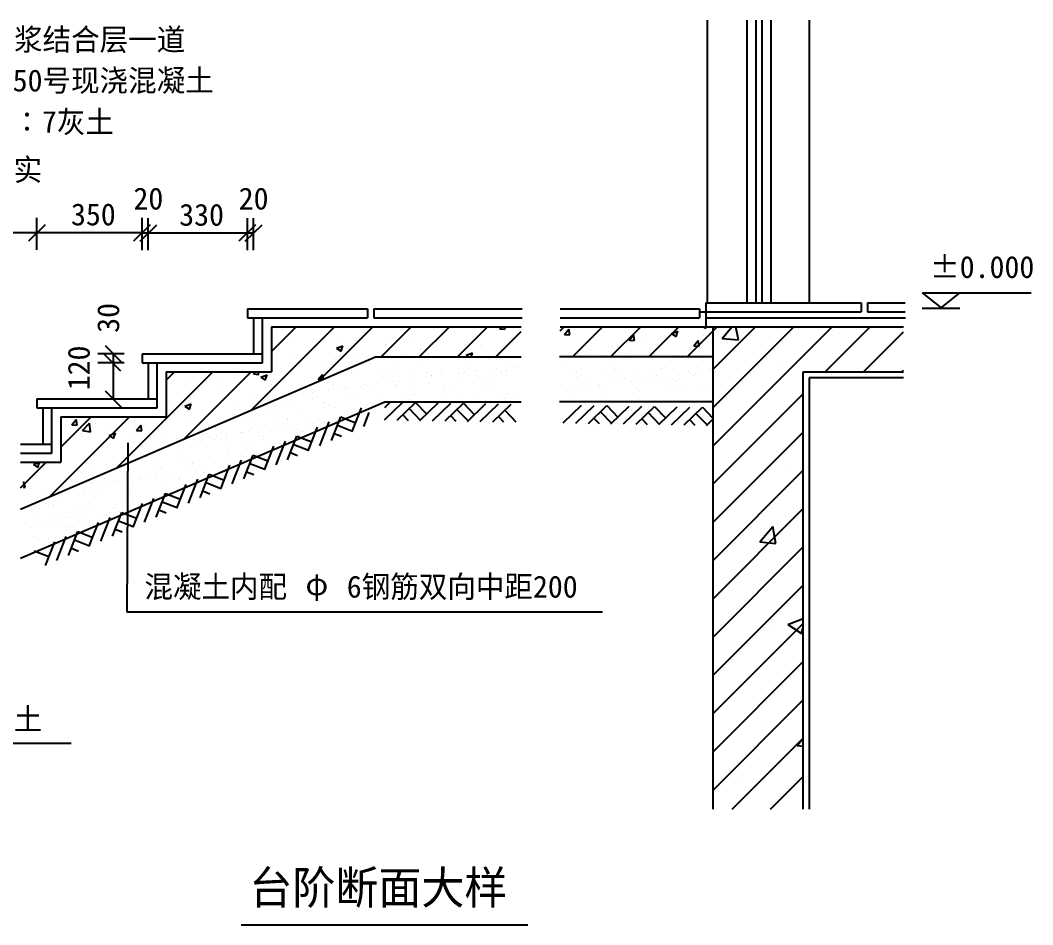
# Model space of a CAD drawing. Header units: metres. Extents: x 6317 to 11520, y 722 to 9605.
# Drawn here: x 8153 to 11520, y 722 to 3730 of the extents above; entities that cross this region are included whole.
import ezdxf

# ---------------------------------------------------------------- set-up
doc = ezdxf.new("R2010")
doc.units = ezdxf.units.M
for name, color, linetype in [('Z', 4, 'Continuous'), ('zz-1', 5, 'Continuous'), ('zz-2', 2, 'Continuous'), ('zz-3', 3, 'Continuous'), ('zz-5', 6, 'Continuous'), ('zz-6', 7, 'Continuous'), ('zz-7', 7, 'Continuous')]:
    doc.layers.add(name, color=color, linetype=linetype)

# ---------------------------------------------------------------- blocks, each defined once
blk = doc.blocks.new('_DIMX')
blk.add_lwpolyline([(-138.25, -130.52), (139.45, 141.49)])

msp = doc.modelspace()

# ---------------------------------------------------------------- linework, layer by layer
for p, q in [((11153.05, 2823.8), (11215.43, 2773.48)), ((11153.25, 2823.98), (11514.7, 2823.98)), ((11215.43, 2773.48), (11277.4, 2824)), ((11152.62, 2772.71), (11277.63, 2772.71)), ((8920.62, 2433.08), (9198.19, 2710.65)), ((8988.27, 2628.01), (9070.91, 2710.65)), ((8999.16, 2709.88), (8999.16, 2709.88)), ((9143.36, 2528.54), (9325.47, 2710.65)), ((9306.64, 2707.13), (9306.64, 2707.13)), ((9352.75, 2610.65), (9452.75, 2710.65)), ((9480.03, 2610.65), (9580.03, 2710.65)), ((9607.31, 2610.65), (9707.31, 2710.65)), ((9734.59, 2610.65), (9819.15, 2695.21)), ((9746.9, 2701.12), (9746.9, 2701.12)), ((9747.46, 2704.21), (9752.87, 2710.65)), ((9747.46, 2704.21), (9765.39, 2702.64)), ((9765.39, 2702.63), (9763.92, 2710.65)), ((9948.5, 2697.29), (9961.87, 2710.65)), ((9962.64, 2685.38), (9977.1, 2702.62)), ((9980.57, 2683.81), (9977.1, 2702.61)), ((9989.15, 2610.65), (10089.15, 2710.65)), ((10116.43, 2610.65), (10216.43, 2710.65)), ((10243.71, 2610.65), (10343.71, 2710.65)), ((10319.15, 2688.43), (10340.16, 2696.5)), ((10334.08, 2678.36), (10340.16, 2696.49)), ((10370.99, 2610.65), (10457.3, 2696.97)), ((10398.09, 2710.24), (10398.09, 2710.24)), ((10424.77, 2710.65), (10432.5, 2705.44)), ((10432.5, 2705.43), (10434.25, 2710.65)), ((10457.3, 2696.97), (10470.99, 2710.65)), ((10457.3, 2569.69), (10598.26, 2710.65)), ((10457.3, 2442.41), (10725.54, 2710.65)), ((10457.3, 2315.13), (10852.82, 2710.65)), ((10487.4, 2671.87), (10519.94, 2710.65)), ((10541.2, 2667.16), (10533.18, 2710.65)), ((10741.23, 2704.29), (10741.23, 2704.29)), ((10830.1, 2560.65), (10980.1, 2710.65)), ((10857.85, 2699.57), (10857.85, 2699.57)), ((9025.68, 2671.15), (9025.68, 2671.15)), ((9047.16, 2670.36), (9047.16, 2670.36)), ((9177.21, 2690.35), (9177.21, 2690.35)), ((9207.31, 2663.59), (9207.31, 2663.59)), ((9443.81, 2661.21), (9443.81, 2661.21)), ((9557.43, 2676.17), (9557.43, 2676.17)), ((9790.76, 2675.8), (9790.76, 2675.8)), ((9962.64, 2685.38), (9980.57, 2683.81)), ((10177.82, 2666.55), (10192.28, 2683.79)), ((10177.82, 2666.55), (10195.75, 2664.99)), ((10195.75, 2664.98), (10192.28, 2683.79)), ((10283.35, 2675.23), (10283.35, 2675.23)), ((10319.15, 2688.43), (10334.08, 2678.37)), ((10393, 2647.73), (10407.46, 2664.96)), ((10410.93, 2646.16), (10407.46, 2664.96)), ((10424.35, 2682.37), (10424.35, 2682.37)), ((10487.4, 2671.87), (10541.19, 2667.16)), ((10515.92, 2674.63), (10515.92, 2674.63)), ((10878.53, 2689.94), (10878.53, 2689.94)), ((10957.38, 2560.65), (11090.15, 2693.41)), ((9110.41, 2630.06), (9110.41, 2630.06)), ((9204.81, 2639.73), (9225.81, 2647.79)), ((9204.81, 2639.73), (9219.73, 2629.66)), ((9219.73, 2629.66), (9225.81, 2647.79)), ((9367.45, 2656.83), (9367.45, 2656.83)), ((9368.71, 2651.33), (9368.71, 2651.33)), ((9483.41, 2634.1), (9483.41, 2634.1)), ((9527.6, 2650.06), (9527.6, 2650.06)), ((9634.94, 2653.3), (9634.94, 2653.3)), ((9686.6, 2651.01), (9686.6, 2651.01)), ((9687.75, 2643.29), (9687.75, 2643.29)), ((10008.04, 2629.76), (10008.04, 2629.76)), ((10046.16, 2632.58), (10046.16, 2632.58)), ((10108.39, 2645.2), (10108.39, 2645.2)), ((10121.26, 2642.47), (10121.26, 2642.47)), ((10234.88, 2657.43), (10234.88, 2657.43)), ((10248.49, 2638.75), (10248.49, 2638.75)), ((10393, 2647.73), (10410.93, 2646.16)), ((10402.52, 2659.87), (10402.52, 2659.87)), ((8990.52, 2601.54), (8990.52, 2601.54)), ((9065.63, 2611.42), (9065.63, 2611.42)), ((9179.25, 2626.38), (9179.25, 2626.38)), ((9270.56, 2623.3), (9270.56, 2623.3)), ((9329.38, 2612.98), (9329.38, 2612.98)), ((9399.04, 2596.69), (9399.04, 2596.69)), ((9424.56, 2609.74), (9424.56, 2609.74)), ((9430.71, 2616.53), (9430.71, 2616.53)), ((9507.07, 2600.59), (9507.07, 2600.59)), ((9511.64, 2620.98), (9511.64, 2620.98)), ((9549.12, 2609.96), (9549.12, 2609.96)), ((9611.78, 2601.92), (9611.78, 2601.92)), ((9635.95, 2615.7), (9656.95, 2623.76)), ((9635.95, 2615.7), (9643.43, 2610.65)), ((9652.55, 2610.65), (9656.95, 2623.76)), ((9673.69, 2610.19), (9673.69, 2610.19)), ((9714.1, 2601.43), (9714.1, 2601.43)), ((9798.25, 2610.42), (9798.25, 2610.42)), ((9985.38, 2605.65), (9985.38, 2605.65)), ((10029.16, 2606.17), (10029.16, 2606.17)), ((10092.67, 2616.26), (10092.67, 2616.26)), ((10137.2, 2610.06), (10137.2, 2610.06)), ((10168.19, 2622.99), (10168.19, 2622.99)), ((10251.5, 2604.15), (10251.5, 2604.15)), ((10328.33, 2616.23), (10328.33, 2616.23)), ((10406.55, 2607.36), (10406.55, 2607.36)), ((10679.84, 2595.99), (10679.84, 2595.99)), ((8475.14, 2242.16), (8793.63, 2560.65)), ((8638.27, 2532.57), (8666.36, 2560.65)), ((8697.88, 2337.62), (8920.91, 2560.65)), ((8928.38, 2553.85), (8934.08, 2560.65)), ((8946.31, 2552.28), (8944.76, 2560.65)), ((9022.03, 2571.28), (9022.03, 2571.28)), ((9161.73, 2560.92), (9161.73, 2560.92)), ((9173.56, 2590.48), (9173.56, 2590.48)), ((9318.88, 2586.99), (9318.88, 2586.99)), ((9350.8, 2559.68), (9350.8, 2559.68)), ((9455.51, 2561.02), (9455.51, 2561.02)), ((9478.94, 2585.62), (9478.94, 2585.62)), ((9486.31, 2578.86), (9486.31, 2578.86)), ((9557.83, 2560.52), (9557.83, 2560.52)), ((9628.4, 2559.46), (9628.4, 2559.46)), ((9641.35, 2582.08), (9641.35, 2582.08)), ((9662.36, 2563.13), (9662.36, 2563.13)), ((9665.86, 2564.42), (9665.86, 2564.42)), ((9716.7, 2570.28), (9716.7, 2570.28)), ((9737.52, 2573.02), (9737.52, 2573.02)), ((9752.97, 2559.68), (9752.97, 2559.68)), ((9770.04, 2577.3), (9770.04, 2577.3)), ((9770.57, 2565.75), (9770.57, 2565.75)), ((9801.41, 2580.71), (9801.41, 2580.71)), ((9808.78, 2573.95), (9808.78, 2573.95)), ((9963.83, 2577.17), (9963.83, 2577.17)), ((9980.93, 2569.15), (9980.93, 2569.15)), ((10002.1, 2560.14), (10002.1, 2560.14)), ((10085.63, 2570.49), (10085.63, 2570.49)), ((10123.89, 2575.79), (10123.89, 2575.79)), ((10126.66, 2560.36), (10126.66, 2560.36)), ((10131.26, 2569.04), (10131.26, 2569.04)), ((10187.95, 2570), (10187.95, 2570)), ((10251.23, 2560.59), (10251.23, 2560.59)), ((10286.3, 2572.26), (10286.3, 2572.26)), ((10295.99, 2573.89), (10295.99, 2573.89)), ((10375.8, 2560.81), (10375.8, 2560.81)), ((10400.69, 2575.23), (10400.69, 2575.23)), ((10420.42, 2559.36), (10420.42, 2559.36)), ((10446.36, 2570.88), (10446.36, 2570.88)), ((10452.94, 2563.64), (10452.94, 2563.64)), ((10453.73, 2564.13), (10453.73, 2564.13)), ((11084.66, 2560.65), (11090.15, 2566.13)), ((8667.18, 2531.4), (8667.18, 2531.4)), ((8712.18, 2527.66), (8712.18, 2527.66)), ((8868, 2550.15), (8868, 2550.15)), ((8928.38, 2553.85), (8946.31, 2552.28)), ((8952.74, 2542.97), (8973.75, 2551.03)), ((8952.74, 2542.97), (8967.66, 2532.9)), ((8967.66, 2532.9), (8973.75, 2551.03)), ((8986.77, 2530.88), (8986.77, 2530.88)), ((9143.55, 2535.02), (9158.02, 2552.26)), ((9143.55, 2535.02), (9155.96, 2533.94)), ((9161, 2536.1), (9158.02, 2552.26)), ((9198.63, 2551.89), (9198.63, 2551.89)), ((9242.77, 2555.79), (9242.77, 2555.79)), ((9254.71, 2558.78), (9254.71, 2558.78)), ((9271.57, 2548.03), (9271.57, 2548.03)), ((9358.69, 2550.51), (9358.69, 2550.51)), ((9366.06, 2543.75), (9366.06, 2543.75)), ((9379.27, 2559), (9379.27, 2559)), ((9393.68, 2527.75), (9393.68, 2527.75)), ((9396.14, 2548.26), (9396.14, 2548.26)), ((9414.5, 2530.5), (9414.5, 2530.5)), ((9447.02, 2534.78), (9447.02, 2534.78)), ((9501.35, 2541.93), (9501.35, 2541.93)), ((9503.84, 2559.23), (9503.84, 2559.23)), ((9520.7, 2548.48), (9520.7, 2548.48)), ((9521.11, 2546.97), (9521.11, 2546.97)), ((9522.17, 2544.67), (9522.17, 2544.67)), ((9554.69, 2548.95), (9554.69, 2548.95)), ((9609.02, 2556.1), (9609.02, 2556.1)), ((9629.85, 2558.85), (9629.85, 2558.85)), ((9645.27, 2548.71), (9645.27, 2548.71)), ((9681.17, 2545.6), (9681.17, 2545.6)), ((9688.54, 2538.84), (9688.54, 2538.84)), ((9769.84, 2548.94), (9769.84, 2548.94)), ((10003.64, 2540.69), (10003.64, 2540.69)), ((10011.01, 2533.93), (10011.01, 2533.93)), ((10018.97, 2549.39), (10018.97, 2549.39)), ((10031.68, 2529.09), (10031.68, 2529.09)), ((10139.72, 2532.99), (10139.72, 2532.99)), ((10143.53, 2549.62), (10143.53, 2549.62)), ((10166.06, 2537.15), (10166.06, 2537.15)), ((10184.26, 2528.27), (10184.26, 2528.27)), ((10205.08, 2531.01), (10205.08, 2531.01)), ((10237.6, 2535.29), (10237.6, 2535.29)), ((10244.42, 2534.32), (10244.42, 2534.32)), ((10268.1, 2549.84), (10268.1, 2549.84)), ((10291.93, 2542.44), (10291.93, 2542.44)), ((10312.75, 2545.19), (10312.75, 2545.19)), ((10326.12, 2535.78), (10326.12, 2535.78)), ((10333.49, 2529.02), (10333.49, 2529.02)), ((10345.27, 2549.47), (10345.27, 2549.47)), ((10346.75, 2533.83), (10346.75, 2533.83)), ((10392.66, 2550.07), (10392.66, 2550.07)), ((10399.6, 2556.62), (10399.6, 2556.62)), ((10454.78, 2537.72), (10454.78, 2537.72)), ((8811.82, 2500.85), (8811.82, 2500.85)), ((8827.33, 2524.63), (8827.33, 2524.63)), ((8986.7, 2493.1), (8986.7, 2493.1)), ((8987.47, 2517.87), (8987.47, 2517.87)), ((9124.01, 2492.25), (9124.01, 2492.25)), ((9178.34, 2499.4), (9178.34, 2499.4)), ((9194.53, 2518.78), (9194.53, 2518.78)), ((9199.16, 2502.15), (9199.16, 2502.15)), ((9207.73, 2509.12), (9207.73, 2509.12)), ((9231.68, 2506.43), (9231.68, 2506.43)), ((9238.44, 2515.4), (9238.44, 2515.4)), ((9245.82, 2508.65), (9245.82, 2508.65)), ((9286.01, 2513.58), (9286.01, 2513.58)), ((9299.23, 2520.11), (9299.23, 2520.11)), ((9306.83, 2516.32), (9306.83, 2516.32)), ((9332.3, 2509.35), (9332.3, 2509.35)), ((9339.35, 2520.6), (9339.35, 2520.6)), ((9400.86, 2511.87), (9400.86, 2511.87)), ((9401.56, 2519.62), (9401.56, 2519.62)), ((9456.86, 2509.57), (9456.86, 2509.57)), ((9509.59, 2523.51), (9509.59, 2523.51)), ((9560.92, 2510.49), (9560.92, 2510.49)), ((9568.29, 2503.74), (9568.29, 2503.74)), ((9581.43, 2509.8), (9581.43, 2509.8)), ((9614.3, 2524.85), (9614.3, 2524.85)), ((9705.99, 2510.02), (9705.99, 2510.02)), ((9716.62, 2524.36), (9716.62, 2524.36)), ((9723.34, 2506.96), (9723.34, 2506.96)), ((9955.13, 2510.48), (9955.13, 2510.48)), ((9968.92, 2499.92), (9968.92, 2499.92)), ((9983.45, 2492.08), (9983.45, 2492.08)), ((9989.74, 2502.66), (9989.74, 2502.66)), ((10022.26, 2506.94), (10022.26, 2506.94)), ((10045.81, 2502.04), (10045.81, 2502.04)), ((10076.59, 2514.09), (10076.59, 2514.09)), ((10079.69, 2510.7), (10079.69, 2510.7)), ((10088.15, 2493.42), (10088.15, 2493.42)), ((10097.41, 2516.84), (10097.41, 2516.84)), ((10129.93, 2521.12), (10129.93, 2521.12)), ((10190.47, 2492.93), (10190.47, 2492.93)), ((10204.26, 2510.93), (10204.26, 2510.93)), ((10205.87, 2500.67), (10205.87, 2500.67)), ((10213.24, 2493.91), (10213.24, 2493.91)), ((10298.51, 2496.82), (10298.51, 2496.82)), ((10328.82, 2511.16), (10328.82, 2511.16)), ((10368.29, 2497.13), (10368.29, 2497.13)), ((10403.21, 2498.15), (10403.21, 2498.15)), ((10453.39, 2511.38), (10453.39, 2511.38)), ((8722.14, 2458.27), (8722.14, 2458.27)), ((8911.6, 2483.21), (8911.6, 2483.21)), ((9038.26, 2477.87), (9038.26, 2477.87)), ((9070.67, 2485.23), (9070.67, 2485.23)), ((9091.49, 2487.97), (9091.49, 2487.97)), ((9118.2, 2480.3), (9118.2, 2480.3)), ((9125.57, 2473.54), (9125.57, 2473.54)), ((9142.96, 2479.21), (9142.96, 2479.21)), ((9162.44, 2458.39), (9162.44, 2458.39)), ((9245.29, 2478.71), (9245.29, 2478.71)), ((9280.62, 2476.76), (9280.62, 2476.76)), ((9287.01, 2458.61), (9287.01, 2458.61)), ((9353.32, 2482.61), (9353.32, 2482.61)), ((9440.68, 2475.39), (9440.68, 2475.39)), ((9448.05, 2468.63), (9448.05, 2468.63)), ((9458.02, 2483.94), (9458.02, 2483.94)), ((9560.35, 2483.45), (9560.35, 2483.45)), ((9603.09, 2471.85), (9603.09, 2471.85)), ((9668.38, 2487.34), (9668.38, 2487.34)), ((9699.24, 2464.42), (9699.24, 2464.42)), ((9753.58, 2471.57), (9753.58, 2471.57)), ((9763.15, 2470.47), (9763.15, 2470.47)), ((9770.52, 2463.72), (9770.52, 2463.72)), ((9773.09, 2488.68), (9773.09, 2488.68)), ((9774.4, 2474.31), (9774.4, 2474.31)), ((9806.92, 2478.59), (9806.92, 2478.59)), ((10085.63, 2465.56), (10085.63, 2465.56)), ((10248.04, 2462.03), (10248.04, 2462.03)), ((10408.1, 2460.65), (10408.1, 2460.65)), ((10408.1, 2460.65), (10408.1, 2460.65)), ((10457.3, 2187.85), (10757.3, 2487.85)), ((8700.68, 2446.21), (8721.68, 2454.27)), ((8700.68, 2446.21), (8715.6, 2436.14)), ((8708.54, 2427.79), (8708.54, 2427.79)), ((8715.6, 2436.14), (8721.68, 2454.27)), ((8812.97, 2450.43), (8812.97, 2450.43)), ((8864.35, 2450.29), (8864.35, 2450.29)), ((8883.7, 2434.98), (8883.7, 2434.98)), ((8986.69, 2438.3), (8986.69, 2438.3)), ((8997.95, 2445.19), (8997.95, 2445.19)), ((9005.33, 2438.43), (9005.33, 2438.43)), ((9037.88, 2458.16), (9037.88, 2458.16)), ((9054.75, 2447.41), (9054.75, 2447.41)), ((9089.01, 2437.81), (9089.01, 2437.81)), ((9160.37, 2441.65), (9160.37, 2441.65)), ((9179.31, 2447.64), (9179.31, 2447.64)), ((9197.05, 2441.7), (9197.05, 2441.7)), ((9301.75, 2443.04), (9301.75, 2443.04)), ((9303.88, 2447.87), (9303.88, 2447.87)), ((8252.4, 2146.7), (8516.36, 2410.65)), ((8288.27, 2309.85), (8389.08, 2410.65)), ((8288.47, 2391.63), (8288.47, 2391.63)), ((8324.47, 2384.67), (8338.93, 2401.91)), ((8342.4, 2383.1), (8338.93, 2401.9)), ((8343.95, 2408.48), (8343.95, 2408.48)), ((8472.11, 2405.55), (8472.11, 2405.55)), ((8557, 2408.59), (8557, 2408.59)), ((8708.75, 2404.95), (8708.75, 2404.95)), ((8866.34, 2408.28), (8866.34, 2408.28)), ((8877.71, 2410.08), (8877.71, 2410.08)), ((8885.08, 2403.33), (8885.08, 2403.33)), ((8932.74, 2396.9), (8932.74, 2396.9)), ((8990.91, 2408.5), (8990.91, 2408.5)), ((9040.13, 2406.55), (9040.13, 2406.55)), ((9040.78, 2400.8), (9040.78, 2400.8)), ((9115.47, 2408.73), (9115.47, 2408.73)), ((9145.48, 2402.13), (9145.48, 2402.13)), ((9160.89, 2393.54), (9160.89, 2393.54)), ((9200.19, 2405.17), (9200.19, 2405.17)), ((9207.56, 2398.42), (9207.56, 2398.42)), ((9215.22, 2400.69), (9215.22, 2400.69)), ((9240.04, 2408.96), (9240.04, 2408.96)), ((8324.47, 2384.67), (8342.4, 2383.1)), ((8359.42, 2365.81), (8382.78, 2390.16)), ((8359.42, 2365.81), (8386.1, 2361.67)), ((8386.1, 2361.67), (8382.78, 2390.16)), ((8402.97, 2387.46), (8402.97, 2387.46)), ((8448.61, 2384.87), (8448.61, 2384.87)), ((8448.61, 2349.45), (8469.61, 2357.51)), ((8463.53, 2339.38), (8469.61, 2357.51)), ((8533.79, 2374.92), (8533.79, 2374.92)), ((8539.64, 2365.84), (8554.11, 2383.08)), ((8539.64, 2365.84), (8557.58, 2364.28)), ((8557.58, 2364.27), (8554.11, 2383.08)), ((8608.76, 2378.1), (8608.76, 2378.1)), ((8768.91, 2371.33), (8768.91, 2371.33)), ((8821.05, 2357.54), (8821.05, 2357.54)), ((8884.51, 2359.89), (8884.51, 2359.89)), ((8892.21, 2358.17), (8892.21, 2358.17)), ((8913.03, 2360.91), (8913.03, 2360.91)), ((8919.88, 2371.44), (8919.88, 2371.44)), ((8945.55, 2365.19), (8945.55, 2365.19)), ((8945.62, 2357.77), (8945.62, 2357.77)), ((8989.21, 2361.23), (8989.21, 2361.23)), ((8999.88, 2372.34), (8999.88, 2372.34)), ((9020.7, 2375.08), (9020.7, 2375.08)), ((9053.22, 2379.37), (9053.22, 2379.37)), ((9070.18, 2358), (9070.18, 2358)), ((9079.94, 2370.06), (9079.94, 2370.06)), ((9087.31, 2363.31), (9087.31, 2363.31)), ((9091.53, 2360.74), (9091.53, 2360.74)), ((9107.55, 2386.52), (9107.55, 2386.52)), ((9128.37, 2389.26), (9128.37, 2389.26)), ((10457.3, 2060.57), (10757.3, 2360.57)), ((8301.07, 2331.54), (8301.07, 2331.54)), ((8351.72, 2351.34), (8351.72, 2351.34)), ((8358.83, 2344.89), (8358.83, 2344.89)), ((8448.61, 2349.45), (8463.53, 2339.38)), ((8511.87, 2344.57), (8511.87, 2344.57)), ((8529.6, 2324.99), (8529.6, 2324.99)), ((8643.22, 2339.95), (8643.22, 2339.95)), ((8672.01, 2337.8), (8672.01, 2337.8)), ((8697.69, 2332.56), (8697.69, 2332.56)), ((8701.79, 2339.29), (8702.96, 2340.51)), ((8703.03, 2339.83), (8702.96, 2340.51)), ((8730.21, 2336.84), (8730.21, 2336.84)), ((8776.47, 2356), (8776.47, 2356)), ((8784.54, 2343.99), (8784.54, 2343.99)), ((8799.64, 2336.33), (8799.64, 2336.33)), ((8805.36, 2346.73), (8805.36, 2346.73)), ((8837.88, 2351.02), (8837.88, 2351.02)), ((8837.92, 2346.8), (8837.92, 2346.8)), ((8959.69, 2334.96), (8959.69, 2334.96)), ((8962.49, 2347.02), (8962.49, 2347.02)), ((8967.07, 2328.2), (8967.07, 2328.2)), ((9043.3, 2323.72), (9043.3, 2323.72)), ((9087.05, 2347.25), (9087.05, 2347.25)), ((10504.47, 2349.32), (10504.47, 2349.32)), ((8454.5, 2315.1), (8454.5, 2315.1)), ((8553.36, 2308.72), (8553.36, 2308.72)), ((8649.51, 2307.66), (8649.51, 2307.66)), ((8679.39, 2301.22), (8679.39, 2301.22)), ((8728.23, 2318.99), (8728.23, 2318.99)), ((8774.08, 2307.89), (8774.08, 2307.89)), ((8832.94, 2320.32), (8832.94, 2320.32)), ((8839.45, 2299.85), (8839.45, 2299.85)), ((8846.82, 2293.09), (8846.82, 2293.09)), ((8898.64, 2308.11), (8898.64, 2308.11)), ((8935.26, 2319.83), (8935.26, 2319.83)), ((10668.89, 2296.39), (10668.89, 2296.39)), ((8153.53, 2175.1), (8239.08, 2260.65)), ((8196.54, 2252.69), (8217.28, 2260.65)), ((8211.46, 2242.62), (8217.51, 2260.65)), ((8366.16, 2276.68), (8366.16, 2276.68)), ((8399.32, 2287.6), (8399.32, 2287.6)), ((8559.15, 2266.12), (8559.15, 2266.12)), ((8571.96, 2278.08), (8571.96, 2278.08)), ((8604.23, 2256.93), (8604.23, 2256.93)), ((8676.67, 2279.42), (8676.67, 2279.42)), ((8719.2, 2264.74), (8719.2, 2264.74)), ((8726.58, 2257.99), (8726.58, 2257.99)), ((8728.79, 2257.15), (8728.79, 2257.15)), ((8778.99, 2278.93), (8778.99, 2278.93)), ((8853.36, 2257.38), (8853.36, 2257.38)), ((8881.62, 2261.21), (8881.62, 2261.21)), ((8887.03, 2282.82), (8887.03, 2282.82)), ((8196.54, 2252.69), (8211.46, 2242.62)), ((8228.78, 2239.14), (8228.78, 2239.14)), ((8233.51, 2249.1), (8233.51, 2249.1)), ((8388.93, 2232.38), (8388.93, 2232.38)), ((8496.53, 2245.95), (8496.53, 2245.95)), ((8520.4, 2238.51), (8520.4, 2238.51)), ((8598.96, 2229.64), (8598.96, 2229.64)), ((8606.33, 2222.88), (8606.33, 2222.88)), ((8621.09, 2246.18), (8621.09, 2246.18)), ((8622.72, 2238.02), (8622.72, 2238.02)), ((8659.42, 2223.95), (8659.42, 2223.95)), ((8713.75, 2231.11), (8713.75, 2231.11)), ((8730.75, 2241.91), (8730.75, 2241.91)), ((8734.57, 2233.85), (8734.57, 2233.85)), ((8745.66, 2246.41), (8745.66, 2246.41)), ((8761.38, 2226.1), (8761.38, 2226.1)), ((8767.09, 2238.13), (8767.09, 2238.13)), ((8821.42, 2245.28), (8821.42, 2245.28)), ((8835.46, 2243.25), (8835.46, 2243.25)), ((8842.24, 2248.02), (8842.24, 2248.02)), ((8874.76, 2252.3), (8874.76, 2252.3)), ((10457.3, 1933.29), (10757.3, 2233.29)), ((10703.27, 2230.04), (10703.27, 2230.04)), ((8162.79, 2191.99), (8165.38, 2195.07)), ((8168.85, 2176.27), (8165.38, 2195.07)), ((8298.45, 2209.87), (8298.45, 2209.87)), ((8411.55, 2191.32), (8411.55, 2191.32)), ((8432.69, 2207.04), (8432.69, 2207.04)), ((8444.07, 2195.6), (8444.07, 2195.6)), ((8466.45, 2197.12), (8466.45, 2197.12)), ((8478.71, 2194.53), (8478.71, 2194.53)), ((8498.4, 2202.76), (8498.4, 2202.76)), ((8519.22, 2205.5), (8519.22, 2205.5)), ((8551.74, 2209.78), (8551.74, 2209.78)), ((8557.25, 2207.27), (8557.25, 2207.27)), ((8574.48, 2201.01), (8574.48, 2201.01)), ((8606.08, 2216.93), (8606.08, 2216.93)), ((8626.9, 2219.67), (8626.9, 2219.67)), ((8641.13, 2190.99), (8641.13, 2190.99)), ((8679.19, 2202.34), (8679.19, 2202.34)), ((8681.82, 2207.5), (8681.82, 2207.5)), ((8162.79, 2176.8), (8168.85, 2176.27)), ((8186.11, 2171.83), (8186.11, 2171.83)), ((8239.86, 2165.24), (8239.86, 2165.24)), ((8310.18, 2156.21), (8310.18, 2156.21)), ((8336.4, 2181.43), (8336.4, 2181.43)), ((8358.47, 2159.42), (8358.47, 2159.42)), ((8387.4, 2156.31), (8387.4, 2156.31)), ((8390.73, 2188.58), (8390.73, 2188.58)), ((8418.21, 2160.1), (8418.21, 2160.1)), ((8486.09, 2187.77), (8486.09, 2187.77)), ((8511.97, 2156.54), (8511.97, 2156.54)), ((8520.89, 2155.89), (8520.89, 2155.89)), ((8522.91, 2161.44), (8522.91, 2161.44)), ((8625.24, 2160.95), (8625.24, 2160.95)), ((8636.53, 2156.76), (8636.53, 2156.76)), ((8238.22, 2124.31), (8238.22, 2124.31)), ((8279.7, 2145.34), (8279.7, 2145.34)), ((8365.84, 2152.67), (8365.84, 2152.67)), ((8404.27, 2145.56), (8404.27, 2145.56)), ((8528.83, 2145.79), (8528.83, 2145.79)), ((8577, 2123.94), (8577, 2123.94)), ((8215.86, 2106.43), (8215.86, 2106.43)), ((8245.6, 2117.56), (8245.6, 2117.56)), ((8261.94, 2119.2), (8261.94, 2119.2)), ((8340.43, 2106.65), (8340.43, 2106.65)), ((8366.64, 2120.53), (8366.64, 2120.53)), ((8400.64, 2120.78), (8400.64, 2120.78)), ((8427.61, 2089.87), (8427.61, 2089.87)), ((8448.43, 2092.61), (8448.43, 2092.61)), ((8464.99, 2106.88), (8464.99, 2106.88)), ((8468.97, 2120.04), (8468.97, 2120.04)), ((8480.95, 2096.89), (8480.95, 2096.89)), ((8560.7, 2119.4), (8560.7, 2119.4)), ((10457.3, 1806.01), (10757.3, 2106.01)), ((8170.57, 2055.69), (8170.57, 2055.69)), ((8210.37, 2079.63), (8210.37, 2079.63)), ((8212.27, 2061.52), (8212.27, 2061.52)), ((8233.09, 2064.26), (8233.09, 2064.26)), ((8265.61, 2068.54), (8265.61, 2068.54)), ((8280.4, 2085.67), (8280.4, 2085.67)), ((8295.14, 2055.92), (8295.14, 2055.92)), ((8312.7, 2079.14), (8312.7, 2079.14)), ((8319.94, 2075.7), (8319.94, 2075.7)), ((8340.76, 2078.44), (8340.76, 2078.44)), ((8373.28, 2082.72), (8373.28, 2082.72)), ((8419.71, 2056.15), (8419.71, 2056.15)), ((8420.73, 2083.03), (8420.73, 2083.03)), ((8440.45, 2084.3), (8440.45, 2084.3)), ((8447.83, 2077.54), (8447.83, 2077.54)), ((8187.44, 2044.95), (8187.44, 2044.95)), ((8264.46, 2042.13), (8264.46, 2042.13)), ((8312.01, 2045.17), (8312.01, 2045.17)), ((8320.21, 2049.19), (8320.21, 2049.19)), ((8327.58, 2042.43), (8327.58, 2042.43)), ((8369.16, 2043.46), (8369.16, 2043.46)), ((10608.56, 2039.22), (10608.56, 2039.22)), ((10612.28, 1994.9), (10655.66, 2046.6)), ((10666.08, 1990.18), (10655.67, 2046.6)), ((8199.96, 2014.08), (8199.96, 2014.08)), ((8207.34, 2007.33), (8207.34, 2007.33)), ((8212.89, 2002.56), (8212.89, 2002.56)), ((8248.17, 2006.26), (8248.17, 2006.26)), ((10612.28, 1994.9), (10666.07, 1990.19)), ((10657.95, 1996.78), (10657.95, 1996.78)), ((10457.3, 1678.73), (10757.3, 1978.73)), ((10511.48, 1874.87), (10511.48, 1874.87)), ((10457.3, 1551.45), (10757.3, 1851.45)), ((10524.22, 1772.57), (10524.22, 1772.57)), ((10457.3, 1424.17), (10757.3, 1724.17)), ((10705.96, 1720.64), (10757.3, 1740.35)), ((10705.96, 1720.64), (10750.73, 1690.44)), ((10647.01, 1697.18), (10647.01, 1697.18)), ((10750.73, 1690.44), (10757.3, 1710.01)), ((10457.3, 1296.89), (10757.3, 1596.89)), ((10457.3, 1169.62), (10757.3, 1469.62)), ((10636.06, 1397.57), (10636.06, 1397.57)), ((10703.43, 1404.11), (10703.43, 1404.11)), ((10520.84, 1105.87), (10757.3, 1342.34)), ((10737.15, 1317.92), (10757.3, 1341.94)), ((10737.15, 1317.92), (10757.3, 1316.16)), ((10648.12, 1105.87), (10757.3, 1215.06)), ((10538.72, 1191.78), (10538.72, 1191.78)), ((8888.02, 721.62), (9841.33, 721.62))]:
    msp.add_line(p, q)
at = {"layer": 'zz-1'}
for p, q in [((8988.27, 2710.65), (9819.15, 2710.65)), ((8988.27, 2710.65), (8988.27, 2560.65)), ((9948.83, 2710.65), (11090.15, 2710.65)), ((10457.3, 1105.87), (10457.3, 2710.65)), ((8153.53, 2104.32), (9334.96, 2610.65)), ((9334.96, 2610.65), (9819.15, 2610.65)), ((10457.3, 2610.65), (9946.43, 2610.65)), ((8638.27, 2560.65), (8988.27, 2560.65)), ((8638.27, 2560.65), (8638.27, 2410.65)), ((10757.3, 1105.87), (10757.3, 2560.65)), ((10757.3, 2560.65), (11090.15, 2560.65)), ((8288.27, 2410.65), (8638.27, 2410.65)), ((8288.27, 2410.65), (8288.27, 2260.65)), ((8153.53, 2260.65), (8288.27, 2260.65))]:
    msp.add_line(p, q, dxfattribs=at)
at = {"layer": 'zz-2'}
for p, q in [((10569.38, 3730.21), (10569.38, 2790.65)), ((10599.38, 3730.21), (10599.38, 2790.65)), ((10619.38, 3730.21), (10619.38, 2790.65)), ((10649.38, 3730.21), (10649.38, 2790.65))]:
    msp.add_line(p, q, dxfattribs=at)
at = {"layer": 'zz-3'}
for p, q in [((8208.29, 2966.66), (8208.29, 3073.3)), ((8208.29, 2966.66), (8208.29, 3073.3)), ((8558.19, 2965.35), (8558.19, 3072.09)), ((8558.29, 2966.66), (8558.29, 3073.3)), ((8578.27, 2965.35), (8578.27, 3072.09)), ((8578.27, 2965.35), (8578.27, 3072.09)), ((8908.19, 2965.35), (8908.19, 3072.09)), ((8908.19, 2965.35), (8908.19, 3072.09)), ((8928.27, 2965.35), (8928.27, 3072.09)), ((8208.09, 3023.3), (7858.49, 3023.3)), ((8558.09, 3023.3), (8208.49, 3023.3)), ((8557.99, 3022.09), (8557.79, 3022.09)), ((8578.27, 3022.09), (8558.19, 3022.09)), ((8578.47, 3022.09), (8578.67, 3022.09)), ((8907.99, 3022.09), (8578.47, 3022.09)), ((8907.99, 3022.09), (8907.79, 3022.09)), ((8928.27, 3022.09), (8908.19, 3022.09)), ((8928.47, 3022.09), (8928.67, 3022.09)), ((8498.27, 2620.25), (8411.51, 2620.25)), ((8461.51, 2620.45), (8461.51, 2620.65)), ((8461.51, 2620.25), (8461.51, 2590.25)), ((8498.27, 2590.25), (8411.51, 2590.25)), ((8498.27, 2590.25), (8411.51, 2590.25)), ((8461.51, 2590.05), (8461.51, 2589.85)), ((8461.51, 2590.05), (8461.51, 2470.45)), ((8510.65, 2324.76), (8506.98, 1762.48)), ((8506.98, 1762.48), (10089.16, 1762.48)), ((7561.84, 1325.57), (8322.66, 1325.57))]:
    msp.add_line(p, q, dxfattribs=at)
at = {"layer": 'zz-5'}
for p, q in [((10437.3, 3730.21), (10437.3, 2790.65)), ((10777.3, 3730.21), (10777.3, 2790.65)), ((10777.3, 2540.65), (10777.3, 1105.87)), ((11090.15, 2540.65), (10777.3, 2540.65))]:
    msp.add_line(p, q, dxfattribs=at)
at = {"layer": 'zz-7'}
for p, q in [((8908.27, 2770.65), (9308.27, 2770.65)), ((8908.27, 2770.65), (8908.27, 2740.65)), ((9308.27, 2770.65), (9308.27, 2740.65)), ((9328.99, 2770.65), (9822.48, 2770.65)), ((9328.99, 2770.65), (9328.99, 2740.65)), ((9948.37, 2770.65), (10412.25, 2770.65)), ((10412.25, 2770.65), (10412.25, 2740.65)), ((10432.97, 2790.65), (10950.23, 2790.65)), ((10432.97, 2790.65), (10432.97, 2710.65)), ((10950.23, 2790.65), (10950.23, 2760.65)), ((10970.94, 2790.65), (11096.31, 2790.65)), ((10970.94, 2790.65), (10970.94, 2760.65)), ((8908.27, 2740.65), (9308.27, 2740.65)), ((8928.27, 2740.65), (8928.27, 2620.65)), ((8958.27, 2590.65), (8958.27, 2740.65)), ((9328.99, 2740.65), (9822.48, 2740.65)), ((9948.37, 2740.65), (10412.25, 2740.65)), ((10412.25, 2760.65), (10950.23, 2760.65)), ((10432.97, 2740.65), (11096.91, 2740.65)), ((10970.94, 2760.65), (11096.31, 2760.65)), ((8558.27, 2620.65), (8958.27, 2620.65)), ((8558.27, 2620.65), (8558.27, 2590.65)), ((8558.27, 2590.65), (8958.27, 2590.65)), ((8578.27, 2590.65), (8578.27, 2470.65)), ((8608.27, 2440.65), (8608.27, 2590.65)), ((8153.53, 1941.13), (9365.75, 2460.65)), ((8208.27, 2470.65), (8608.27, 2470.65)), ((8208.27, 2470.65), (8208.27, 2440.65)), ((9364.74, 2400.66), (9425.74, 2459.65)), ((9365.45, 2442.65), (9383.74, 2460.35)), ((9365.75, 2460.65), (9819.15, 2460.65)), ((9406.74, 2399.96), (9467.73, 2458.95)), ((9467.73, 2458.95), (9504.6, 2420.82)), ((10457.3, 2460.65), (9946.43, 2460.65)), ((8208.27, 2440.65), (8608.27, 2440.65)), ((8228.27, 2440.65), (8228.27, 2320.65)), ((8258.27, 2290.65), (8258.27, 2440.65)), ((9256.72, 2361.83), (9287.72, 2440.82)), ((9295.22, 2378.63), (9313.62, 2425.53)), ((9446.38, 2438.3), (9483.25, 2400.18)), ((9481.73, 2398.7), (9542.72, 2457.69)), ((9523.72, 2398), (9584.72, 2456.99)), ((9565.72, 2397.3), (9626.71, 2456.29)), ((9605.36, 2435.64), (9642.23, 2397.52)), ((9626.71, 2456.29), (9663.58, 2418.17)), ((9640.71, 2396.05), (9701.7, 2455.04)), ((9682.7, 2395.34), (9743.69, 2454.33)), ((9724.69, 2394.64), (9785.69, 2453.63)), ((9764.34, 2432.99), (9801.21, 2394.86)), ((9958.66, 2390.73), (10019.66, 2449.72)), ((10000.66, 2390.03), (10061.65, 2449.02)), ((10042.65, 2389.33), (10103.64, 2448.32)), ((10082.3, 2427.67), (10119.16, 2389.55)), ((10103.64, 2448.32), (10140.51, 2410.2)), ((10117.64, 2388.08), (10178.63, 2447.07)), ((10159.63, 2387.37), (10220.63, 2446.36)), ((10201.63, 2386.67), (10262.62, 2445.66)), ((10241.27, 2425.02), (10278.14, 2386.89)), ((10262.62, 2445.66), (10299.49, 2407.54)), ((10276.62, 2385.42), (10337.61, 2444.41)), ((10318.61, 2384.72), (10379.61, 2443.71)), ((10360.61, 2384.02), (10421.6, 2443)), ((10421.6, 2443), (10456.7, 2406.71)), ((9149.48, 2315.05), (9180.48, 2394.03)), ((9187.98, 2331.84), (9218.98, 2410.83)), ((9218.98, 2410.83), (9268.35, 2391.45)), ((9425.04, 2417.65), (9442.73, 2399.36)), ((9584.01, 2415), (9601.71, 2396.7)), ((9742.99, 2412.34), (9760.69, 2394.04)), ((10060.95, 2407.03), (10078.64, 2388.73)), ((10219.93, 2404.37), (10237.62, 2386.07)), ((10378.9, 2401.71), (10396.6, 2383.41)), ((10400.25, 2422.36), (10437.12, 2384.24)), ((10435.59, 2382.76), (10456.64, 2403.12)), ((9110.99, 2298.25), (9141.99, 2377.24)), ((9208.13, 2383.18), (9257.5, 2363.81)), ((9003.75, 2251.47), (9034.75, 2330.45)), ((9042.24, 2268.26), (9073.25, 2347.25)), ((9073.25, 2347.25), (9122.61, 2327.87)), ((9197.28, 2355.54), (9220.98, 2346.24)), ((8153.53, 2320.65), (8258.27, 2320.65)), ((8153.53, 2290.65), (8258.27, 2290.65)), ((8965.25, 2234.67), (8996.25, 2313.66)), ((9051.55, 2291.96), (9075.24, 2282.66)), ((9062.4, 2319.6), (9111.76, 2300.23)), ((8858.01, 2187.88), (8889.02, 2266.87)), ((8896.51, 2204.68), (8927.51, 2283.67)), ((8927.51, 2283.67), (8976.88, 2264.29)), ((8819.52, 2171.09), (8850.52, 2250.08)), ((8905.81, 2228.38), (8929.51, 2219.07)), ((8916.66, 2256.02), (8966.03, 2236.64)), ((8712.28, 2124.3), (8743.28, 2203.29)), ((8750.78, 2141.1), (8781.78, 2220.09)), ((8770.93, 2192.44), (8820.29, 2173.06)), ((8781.78, 2220.09), (8831.14, 2200.71)), ((8605.04, 2077.52), (8636.04, 2156.5)), ((8636.04, 2156.5), (8685.41, 2137.13)), ((8673.78, 2107.51), (8704.79, 2186.5)), ((8760.08, 2164.79), (8783.77, 2155.49)), ((8528.05, 2043.93), (8559.05, 2122.91)), ((8566.55, 2060.72), (8597.55, 2139.71)), ((8625.19, 2128.86), (8674.56, 2109.48)), ((8459.31, 2013.94), (8490.31, 2092.92)), ((8490.31, 2092.92), (8539.68, 2073.55)), ((8614.34, 2101.21), (8638.04, 2091.91)), ((8382.32, 1980.35), (8413.32, 2059.33)), ((8420.81, 1997.14), (8451.81, 2076.13)), ((8479.46, 2065.28), (8528.83, 2045.9)), ((8313.57, 1950.36), (8344.57, 2029.34)), ((8344.57, 2029.34), (8393.94, 2009.97)), ((8468.61, 2037.63), (8492.3, 2028.33)), ((8236.58, 1916.77), (8267.58, 1995.75)), ((8275.08, 1933.56), (8306.08, 2012.55)), ((8333.72, 2001.7), (8383.09, 1982.32)), ((8198.84, 1965.76), (8248.21, 1946.39)), ((8322.87, 1974.05), (8346.57, 1964.75))]:
    msp.add_line(p, q, dxfattribs=at)

# ---------------------------------------------------------------- block references
at = {"layer": 'zz-3', "xscale": 0.2, "yscale": 0.2, "zscale": 0.2}
for p, rotation in [((8208.29, 3023.3), 180), ((8578.27, 3022.09), 180), ((8928.27, 3022.09), 180), ((8461.51, 2620.25), 270), ((8461.51, 2590.25), 90), ((8461.51, 2590.25), 90), ((8461.51, 2470.25), 270)]:
    msp.add_blockref('_DIMX', p, dxfattribs=dict(at, rotation=rotation))
for p in [(8558.19, 3022.09), (8908.19, 3022.09)]:
    msp.add_blockref('_DIMX', p, dxfattribs=at)

# ---------------------------------------------------------------- texts
for s, p in [('20', (8529.38, 3100.61)), ('20', (8879.38, 3100.61)), ('350', (8321.58, 3047.95)), ('330', (8681.52, 3046.73))]:
    msp.add_text(s, height=73).set_placement(p)
for s, p in [('30', (8481.94, 2690.53)), ('120', (8384.07, 2499.25))]:
    msp.add_text(s, height=73, rotation=90).set_placement(p)
at = {"layer": 'Z'}
msp.add_text('台阶断面大样', height=110, dxfattribs=at).set_placement((8914.93, 790.36))
at = {"layer": 'zz-3'}
msp.add_text('%%p0.000', height=73, dxfattribs=at).set_placement((11178.01, 2872.9))
at = {"layer": 'zz-6'}
for s, p in [('素水泥浆结合层一道', (7847.62, 3629.51)), ('100厚150号现浇混凝土', (7834.11, 3493.4)), ('150厚3∶7灰土', (7832.17, 3355.73)), ('素土夯实', (7845.98, 3196.49)), ('混凝土内配    6钢筋双向中距200', (8565.81, 1809.75)), ('φ', (9101.67, 1818.01)), ('150厚3∶7灰土', (7593.87, 1369.49))]:
    msp.add_text(s, height=73, dxfattribs=at).set_placement(p)

doc.saveas('drawing.dxf')
